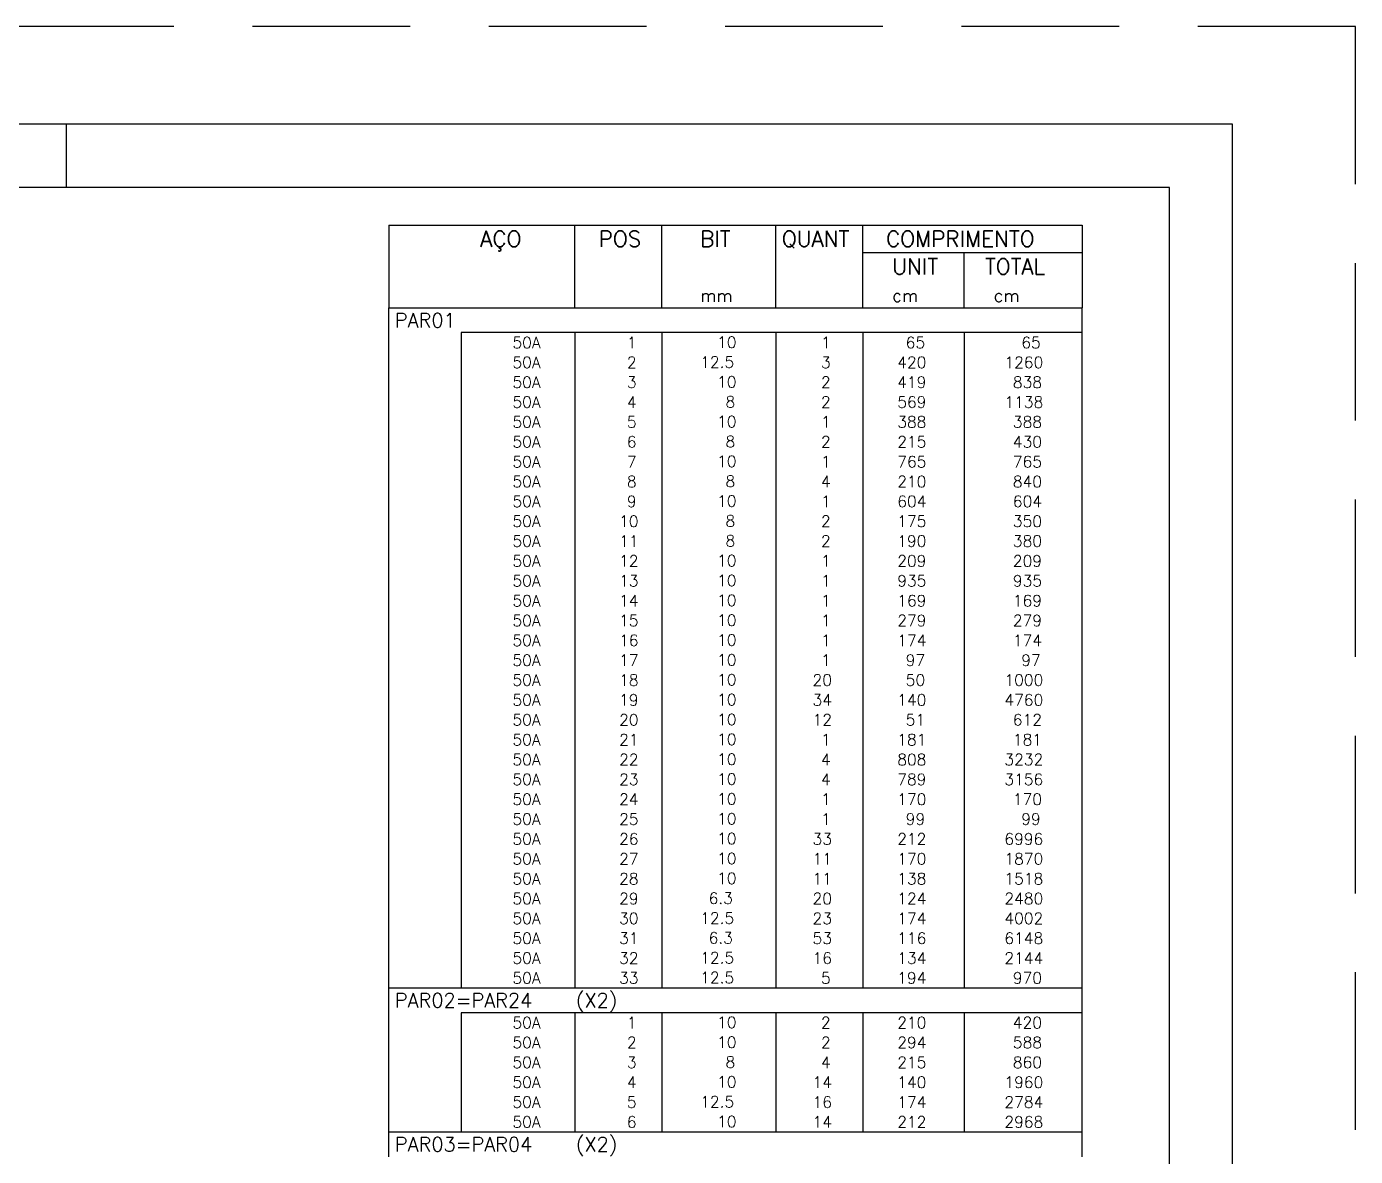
# Model space of a CAD drawing. Extents: x -1 to 122, y -1 to 61.
# Drawn here: x 100.65 to 121.74, y 43.13 to 61.05 of the extents above; entities that cross this region are included whole.
import ezdxf

# ---------------------------------------------------------------- set-up
doc = ezdxf.new("R2010")
doc.units = 0
doc.header["$MEASUREMENT"] = 0
doc.linetypes.add('HIDDEN', pattern=[0.375, 0.25, -0.125])
doc.layers.get('0').update_dxf_attribs({"linetype": 'CONTINUOUS'})
doc.layers.get('Defpoints').update_dxf_attribs({"linetype": 'CONTINUOUS'})
doc.layers.add('ARQ_FOLHA', color=7, linetype='CONTINUOUS')
doc.layers.add('PENA_02', color=2, linetype='CONTINUOUS')
doc.styles.get("Standard").update_dxf_attribs({"font": 'ROMANS.SHX'})

# ---------------------------------------------------------------- blocks, each defined once
blk = doc.blocks.new('FOLHA A1+1 - 1102 X 594')
at = {"layer": 'ARQ_FOLHA', "color": 1}
blk.add_line((-185, 584), (-185, 594), dxfattribs=at)
for points in [[(-1189, 0), (0, 0), (0, 594), (-1189, 594)], [(-1164, 10), (-10, 10), (-10, 584), (-1164, 584)]]:
    blk.add_lwpolyline(points, close=True, dxfattribs=at)
at = {"layer": 'Defpoints', "color": 8, "linetype": 'HIDDEN', "ltscale": 100}
blk.add_lwpolyline([(-1208.5, 609.5), (-1208.5, -15.5), (19.5, -15.5), (19.5, 609.5)], close=True, dxfattribs=at)

msp = doc.modelspace()

# ---------------------------------------------------------------- linework, layer by layer
at = {"layer": 'PENA_02', "linetype": 'Continuous'}
for p, q in [((106.4, 57.901), (106.4, 56.589)), ((106.4, 57.901), (117.4, 57.901)), ((109.35, 56.589), (109.35, 57.901)), ((110.73, 56.589), (110.73, 57.901)), ((112.54, 56.589), (112.54, 57.901)), ((113.92, 56.589), (113.92, 57.901)), ((117.4, 57.901), (117.4, 56.589)), ((113.92, 57.464), (117.4, 57.464)), ((115.53, 56.589), (115.53, 57.464)), ((106.4, 56.589), (117.4, 56.589)), ((106.4, 56.195), (106.4, 56.589)), ((106.4, 56.589), (117.4, 56.589)), ((117.4, 56.195), (117.4, 56.589)), ((106.4, 55.88), (106.4, 56.195)), ((117.4, 56.195), (107.55, 56.195)), ((107.55, 56.195), (107.55, 55.88)), ((109.35, 56.195), (109.35, 55.88)), ((110.73, 56.195), (110.73, 55.88)), ((112.54, 56.195), (112.54, 55.88)), ((113.92, 56.195), (113.92, 55.88)), ((115.53, 56.195), (115.53, 55.88)), ((117.4, 55.88), (117.4, 56.195)), ((106.4, 55.565), (106.4, 55.88)), ((107.55, 55.88), (107.55, 55.565)), ((109.35, 55.88), (109.35, 55.565)), ((110.73, 55.88), (110.73, 55.565)), ((112.54, 55.88), (112.54, 55.565)), ((113.92, 55.88), (113.92, 55.565)), ((115.53, 55.88), (115.53, 55.565)), ((117.4, 55.565), (117.4, 55.88)), ((106.4, 55.25), (106.4, 55.565)), ((107.55, 55.565), (107.55, 55.25)), ((109.35, 55.565), (109.35, 55.25)), ((110.73, 55.565), (110.73, 55.25)), ((112.54, 55.565), (112.54, 55.25)), ((113.92, 55.565), (113.92, 55.25)), ((115.53, 55.565), (115.53, 55.25)), ((117.4, 55.25), (117.4, 55.565)), ((106.4, 54.935), (106.4, 55.25)), ((107.55, 55.25), (107.55, 54.935)), ((109.35, 55.25), (109.35, 54.935)), ((110.73, 55.25), (110.73, 54.935)), ((112.54, 55.25), (112.54, 54.935)), ((113.92, 55.25), (113.92, 54.935)), ((115.53, 55.25), (115.53, 54.935)), ((117.4, 54.935), (117.4, 55.25)), ((106.4, 54.62), (106.4, 54.935)), ((107.55, 54.935), (107.55, 54.62)), ((109.35, 54.935), (109.35, 54.62)), ((110.73, 54.935), (110.73, 54.62)), ((112.54, 54.935), (112.54, 54.62)), ((113.92, 54.935), (113.92, 54.62)), ((115.53, 54.935), (115.53, 54.62)), ((117.4, 54.62), (117.4, 54.935)), ((106.4, 54.305), (106.4, 54.62)), ((107.55, 54.62), (107.55, 54.305)), ((109.35, 54.62), (109.35, 54.305)), ((110.73, 54.62), (110.73, 54.305)), ((112.54, 54.62), (112.54, 54.305)), ((113.92, 54.62), (113.92, 54.305)), ((115.53, 54.62), (115.53, 54.305)), ((117.4, 54.305), (117.4, 54.62)), ((106.4, 53.99), (106.4, 54.305)), ((107.55, 54.305), (107.55, 53.99)), ((109.35, 54.305), (109.35, 53.99)), ((110.73, 54.305), (110.73, 53.99)), ((112.54, 54.305), (112.54, 53.99)), ((113.92, 54.305), (113.92, 53.99)), ((115.53, 54.305), (115.53, 53.99)), ((117.4, 53.99), (117.4, 54.305)), ((106.4, 53.675), (106.4, 53.99)), ((107.55, 53.99), (107.55, 53.675)), ((109.35, 53.99), (109.35, 53.675)), ((110.73, 53.99), (110.73, 53.675)), ((112.54, 53.99), (112.54, 53.675)), ((113.92, 53.99), (113.92, 53.675)), ((115.53, 53.99), (115.53, 53.675)), ((117.4, 53.675), (117.4, 53.99)), ((106.4, 53.36), (106.4, 53.675)), ((107.55, 53.675), (107.55, 53.36)), ((109.35, 53.675), (109.35, 53.36)), ((110.73, 53.675), (110.73, 53.36)), ((112.54, 53.675), (112.54, 53.36)), ((113.92, 53.675), (113.92, 53.36)), ((115.53, 53.675), (115.53, 53.36)), ((117.4, 53.36), (117.4, 53.675)), ((106.4, 53.045), (106.4, 53.36)), ((107.55, 53.36), (107.55, 53.045)), ((109.35, 53.36), (109.35, 53.045)), ((110.73, 53.36), (110.73, 53.045)), ((112.54, 53.36), (112.54, 53.045)), ((113.92, 53.36), (113.92, 53.045)), ((115.53, 53.36), (115.53, 53.045)), ((117.4, 53.045), (117.4, 53.36)), ((106.4, 52.73), (106.4, 53.045)), ((107.55, 53.045), (107.55, 52.73)), ((109.35, 53.045), (109.35, 52.73)), ((110.73, 53.045), (110.73, 52.73)), ((112.54, 53.045), (112.54, 52.73)), ((113.92, 53.045), (113.92, 52.73)), ((115.53, 53.045), (115.53, 52.73)), ((117.4, 52.73), (117.4, 53.045)), ((106.4, 52.415), (106.4, 52.73)), ((107.55, 52.73), (107.55, 52.415)), ((109.35, 52.73), (109.35, 52.415)), ((110.73, 52.73), (110.73, 52.415)), ((112.54, 52.73), (112.54, 52.415)), ((113.92, 52.73), (113.92, 52.415)), ((115.53, 52.73), (115.53, 52.415)), ((117.4, 52.415), (117.4, 52.73)), ((106.4, 52.1), (106.4, 52.415)), ((107.55, 52.415), (107.55, 52.1)), ((109.35, 52.415), (109.35, 52.1)), ((110.73, 52.415), (110.73, 52.1)), ((112.54, 52.415), (112.54, 52.1)), ((113.92, 52.415), (113.92, 52.1)), ((115.53, 52.415), (115.53, 52.1)), ((117.4, 52.1), (117.4, 52.415)), ((106.4, 51.785), (106.4, 52.1)), ((107.55, 52.1), (107.55, 51.785)), ((109.35, 52.1), (109.35, 51.785)), ((110.73, 52.1), (110.73, 51.785)), ((112.54, 52.1), (112.54, 51.785)), ((113.92, 52.1), (113.92, 51.785)), ((115.53, 52.1), (115.53, 51.785)), ((117.4, 51.785), (117.4, 52.1)), ((106.4, 51.47), (106.4, 51.785)), ((107.55, 51.785), (107.55, 51.47)), ((109.35, 51.785), (109.35, 51.47)), ((110.73, 51.785), (110.73, 51.47)), ((112.54, 51.785), (112.54, 51.47)), ((113.92, 51.785), (113.92, 51.47)), ((115.53, 51.785), (115.53, 51.47)), ((117.4, 51.47), (117.4, 51.785)), ((106.4, 51.155), (106.4, 51.47)), ((107.55, 51.47), (107.55, 51.155)), ((109.35, 51.47), (109.35, 51.155)), ((110.73, 51.47), (110.73, 51.155)), ((112.54, 51.47), (112.54, 51.155)), ((113.92, 51.47), (113.92, 51.155)), ((115.53, 51.47), (115.53, 51.155)), ((117.4, 51.155), (117.4, 51.47)), ((106.4, 50.84), (106.4, 51.155)), ((107.55, 51.155), (107.55, 50.84)), ((109.35, 51.155), (109.35, 50.84)), ((110.73, 51.155), (110.73, 50.84)), ((112.54, 51.155), (112.54, 50.84)), ((113.92, 51.155), (113.92, 50.84)), ((115.53, 51.155), (115.53, 50.84)), ((117.4, 50.84), (117.4, 51.155)), ((106.4, 50.525), (106.4, 50.84)), ((107.55, 50.84), (107.55, 50.525)), ((109.35, 50.84), (109.35, 50.525)), ((110.73, 50.84), (110.73, 50.525)), ((112.54, 50.84), (112.54, 50.525)), ((113.92, 50.84), (113.92, 50.525)), ((115.53, 50.84), (115.53, 50.525)), ((117.4, 50.525), (117.4, 50.84)), ((106.4, 50.21), (106.4, 50.525)), ((107.55, 50.525), (107.55, 50.21)), ((109.35, 50.525), (109.35, 50.21)), ((110.73, 50.525), (110.73, 50.21)), ((112.54, 50.525), (112.54, 50.21)), ((113.92, 50.525), (113.92, 50.21)), ((115.53, 50.525), (115.53, 50.21)), ((117.4, 50.21), (117.4, 50.525)), ((106.4, 49.895), (106.4, 50.21)), ((107.55, 50.21), (107.55, 49.895)), ((109.35, 50.21), (109.35, 49.895)), ((110.73, 50.21), (110.73, 49.895)), ((112.54, 50.21), (112.54, 49.895)), ((113.92, 50.21), (113.92, 49.895)), ((115.53, 50.21), (115.53, 49.895)), ((117.4, 49.895), (117.4, 50.21)), ((106.4, 49.58), (106.4, 49.895)), ((107.55, 49.895), (107.55, 49.58)), ((109.35, 49.895), (109.35, 49.58)), ((110.73, 49.895), (110.73, 49.58)), ((112.54, 49.895), (112.54, 49.58)), ((113.92, 49.895), (113.92, 49.58)), ((115.53, 49.895), (115.53, 49.58)), ((117.4, 49.58), (117.4, 49.895)), ((106.4, 49.265), (106.4, 49.58)), ((107.55, 49.58), (107.55, 49.265)), ((109.35, 49.58), (109.35, 49.265)), ((110.73, 49.58), (110.73, 49.265)), ((112.54, 49.58), (112.54, 49.265)), ((113.92, 49.58), (113.92, 49.265)), ((115.53, 49.58), (115.53, 49.265)), ((117.4, 49.265), (117.4, 49.58)), ((106.4, 48.95), (106.4, 49.265)), ((107.55, 49.265), (107.55, 48.95)), ((109.35, 49.265), (109.35, 48.95)), ((110.73, 49.265), (110.73, 48.95)), ((112.54, 49.265), (112.54, 48.95)), ((113.92, 49.265), (113.92, 48.95)), ((115.53, 49.265), (115.53, 48.95)), ((117.4, 48.95), (117.4, 49.265)), ((106.4, 48.635), (106.4, 48.95)), ((107.55, 48.95), (107.55, 48.635)), ((109.35, 48.95), (109.35, 48.635)), ((110.73, 48.95), (110.73, 48.635)), ((112.54, 48.95), (112.54, 48.635)), ((113.92, 48.95), (113.92, 48.635)), ((115.53, 48.95), (115.53, 48.635)), ((117.4, 48.635), (117.4, 48.95)), ((106.4, 48.32), (106.4, 48.635)), ((107.55, 48.635), (107.55, 48.32)), ((109.35, 48.635), (109.35, 48.32)), ((110.73, 48.635), (110.73, 48.32)), ((112.54, 48.635), (112.54, 48.32)), ((113.92, 48.635), (113.92, 48.32)), ((115.53, 48.635), (115.53, 48.32)), ((117.4, 48.32), (117.4, 48.635)), ((106.4, 48.005), (106.4, 48.32)), ((107.55, 48.32), (107.55, 48.005)), ((109.35, 48.32), (109.35, 48.005)), ((110.73, 48.32), (110.73, 48.005)), ((112.54, 48.32), (112.54, 48.005)), ((113.92, 48.32), (113.92, 48.005)), ((115.53, 48.32), (115.53, 48.005)), ((117.4, 48.005), (117.4, 48.32)), ((106.4, 47.69), (106.4, 48.005)), ((107.55, 48.005), (107.55, 47.69)), ((109.35, 48.005), (109.35, 47.69)), ((110.73, 48.005), (110.73, 47.69)), ((112.54, 48.005), (112.54, 47.69)), ((113.92, 48.005), (113.92, 47.69)), ((115.53, 48.005), (115.53, 47.69)), ((117.4, 47.69), (117.4, 48.005)), ((106.4, 47.375), (106.4, 47.69)), ((107.55, 47.69), (107.55, 47.375)), ((109.35, 47.69), (109.35, 47.375)), ((110.73, 47.69), (110.73, 47.375)), ((112.54, 47.69), (112.54, 47.375)), ((113.92, 47.69), (113.92, 47.375)), ((115.53, 47.69), (115.53, 47.375)), ((117.4, 47.375), (117.4, 47.69)), ((106.4, 47.06), (106.4, 47.375)), ((107.55, 47.375), (107.55, 47.06)), ((109.35, 47.375), (109.35, 47.06)), ((110.73, 47.375), (110.73, 47.06)), ((112.54, 47.375), (112.54, 47.06)), ((113.92, 47.375), (113.92, 47.06)), ((115.53, 47.375), (115.53, 47.06)), ((117.4, 47.06), (117.4, 47.375)), ((106.4, 46.745), (106.4, 47.06)), ((107.55, 47.06), (107.55, 46.745)), ((109.35, 47.06), (109.35, 46.745)), ((110.73, 47.06), (110.73, 46.745)), ((112.54, 47.06), (112.54, 46.745)), ((113.92, 47.06), (113.92, 46.745)), ((115.53, 47.06), (115.53, 46.745)), ((117.4, 46.745), (117.4, 47.06)), ((106.4, 46.43), (106.4, 46.745)), ((107.55, 46.745), (107.55, 46.43)), ((109.35, 46.745), (109.35, 46.43)), ((110.73, 46.745), (110.73, 46.43)), ((112.54, 46.745), (112.54, 46.43)), ((113.92, 46.745), (113.92, 46.43)), ((115.53, 46.745), (115.53, 46.43)), ((117.4, 46.43), (117.4, 46.745)), ((106.4, 46.115), (106.4, 46.43)), ((107.55, 46.43), (107.55, 46.115)), ((109.35, 46.43), (109.35, 46.115)), ((110.73, 46.43), (110.73, 46.115)), ((112.54, 46.43), (112.54, 46.115)), ((113.92, 46.43), (113.92, 46.115)), ((115.53, 46.43), (115.53, 46.115)), ((117.4, 46.115), (117.4, 46.43)), ((106.4, 45.8), (106.4, 46.115)), ((107.55, 46.115), (107.55, 45.8)), ((109.35, 46.115), (109.35, 45.8)), ((110.73, 46.115), (110.73, 45.8)), ((112.54, 46.115), (112.54, 45.8)), ((113.92, 46.115), (113.92, 45.8)), ((115.53, 46.115), (115.53, 45.8)), ((117.4, 45.8), (117.4, 46.115)), ((106.4, 45.406), (106.4, 45.8)), ((106.4, 45.8), (117.4, 45.8)), ((117.4, 45.406), (117.4, 45.8)), ((106.4, 45.091), (106.4, 45.406)), ((117.4, 45.406), (107.55, 45.406)), ((107.55, 45.406), (107.55, 45.091)), ((109.35, 45.406), (109.35, 45.091)), ((110.73, 45.406), (110.73, 45.091)), ((112.54, 45.406), (112.54, 45.091)), ((113.92, 45.406), (113.92, 45.091)), ((115.53, 45.406), (115.53, 45.091)), ((117.4, 45.091), (117.4, 45.406)), ((106.4, 44.776), (106.4, 45.091)), ((107.55, 45.091), (107.55, 44.776)), ((109.35, 45.091), (109.35, 44.776)), ((110.73, 45.091), (110.73, 44.776)), ((112.54, 45.091), (112.54, 44.776)), ((113.92, 45.091), (113.92, 44.776)), ((115.53, 45.091), (115.53, 44.776)), ((117.4, 44.776), (117.4, 45.091)), ((106.4, 44.461), (106.4, 44.776)), ((107.55, 44.776), (107.55, 44.461)), ((109.35, 44.776), (109.35, 44.461)), ((110.73, 44.776), (110.73, 44.461)), ((112.54, 44.776), (112.54, 44.461)), ((113.92, 44.776), (113.92, 44.461)), ((115.53, 44.776), (115.53, 44.461)), ((117.4, 44.461), (117.4, 44.776)), ((106.4, 44.146), (106.4, 44.461)), ((107.55, 44.461), (107.55, 44.146)), ((109.35, 44.461), (109.35, 44.146)), ((110.73, 44.461), (110.73, 44.146)), ((112.54, 44.461), (112.54, 44.146)), ((113.92, 44.461), (113.92, 44.146)), ((115.53, 44.461), (115.53, 44.146)), ((117.4, 44.146), (117.4, 44.461)), ((106.4, 43.831), (106.4, 44.146)), ((107.55, 44.146), (107.55, 43.831)), ((109.35, 44.146), (109.35, 43.831)), ((110.73, 44.146), (110.73, 43.831)), ((112.54, 44.146), (112.54, 43.831)), ((113.92, 44.146), (113.92, 43.831)), ((115.53, 44.146), (115.53, 43.831)), ((117.4, 43.831), (117.4, 44.146)), ((106.4, 43.516), (106.4, 43.831)), ((107.55, 43.831), (107.55, 43.516)), ((109.35, 43.831), (109.35, 43.516)), ((110.73, 43.831), (110.73, 43.516)), ((112.54, 43.831), (112.54, 43.516)), ((113.92, 43.831), (113.92, 43.516)), ((115.53, 43.831), (115.53, 43.516)), ((117.4, 43.516), (117.4, 43.831)), ((106.4, 43.123), (106.4, 43.516)), ((106.4, 43.516), (117.4, 43.516)), ((117.4, 43.123), (117.4, 43.516))]:
    msp.add_line(p, q, dxfattribs=at)

# ---------------------------------------------------------------- block references
at = {"xscale": 0.09999999999999938, "yscale": 0.09999999999999938, "zscale": 0.09999999999999938}
msp.add_blockref('FOLHA A1+1 - 1102 X 594', (119.786, 0.1), dxfattribs=at)

# ---------------------------------------------------------------- texts
at = {"layer": 'PENA_02', "linetype": 'Continuous'}
for s, height, p in [('AÇO', 0.25, (107.85, 57.558)), ('POS', 0.25, (109.73, 57.558)), ('BIT', 0.25, (111.34, 57.558)), ('QUANT', 0.25, (112.636, 57.558)), ('COMPRIMENTO', 0.25, (114.289, 57.558)), ('UNIT', 0.25, (114.387, 57.12)), ('TOTAL', 0.25, (115.859, 57.12)), ('mm', 0.2, (111.34, 56.683)), ('cm', 0.2, (114.387, 56.683)), ('cm', 0.2, (115.997, 56.683)), ('PAR01', 0.225, (106.496, 56.279)), ('     50A', 0.18, (107.69, 55.948)), ('  1', 0.18, (109.93, 55.948)), ('     10', 0.18, (110.937, 55.953)), ('    1', 0.18, (112.72, 55.948)), ('     65', 0.18, (113.93, 55.948)), ('     65', 0.18, (115.764, 55.948)), ('     50A', 0.18, (107.69, 55.633)), ('  2', 0.18, (109.93, 55.633)), ('   12.5', 0.18, (110.937, 55.638)), ('    3', 0.18, (112.72, 55.633)), ('    420', 0.18, (113.93, 55.633)), ('   1260', 0.18, (115.764, 55.633)), ('     50A', 0.18, (107.69, 55.318)), ('  3', 0.18, (109.93, 55.318)), ('     10', 0.18, (110.937, 55.323)), ('    2', 0.18, (112.72, 55.318)), ('    419', 0.18, (113.93, 55.318)), ('    838', 0.18, (115.764, 55.318)), ('     50A', 0.18, (107.69, 55.003)), ('  4', 0.18, (109.93, 55.003)), ('      8', 0.18, (110.937, 55.008)), ('    2', 0.18, (112.72, 55.003)), ('    569', 0.18, (113.93, 55.003)), ('   1138', 0.18, (115.764, 55.003)), ('     50A', 0.18, (107.69, 54.688)), ('  5', 0.18, (109.93, 54.688)), ('     10', 0.18, (110.937, 54.693)), ('    1', 0.18, (112.72, 54.688)), ('    388', 0.18, (113.93, 54.688)), ('    388', 0.18, (115.764, 54.688)), ('     50A', 0.18, (107.69, 54.373)), ('  6', 0.18, (109.93, 54.373)), ('      8', 0.18, (110.937, 54.378)), ('    2', 0.18, (112.72, 54.373)), ('    215', 0.18, (113.93, 54.373)), ('    430', 0.18, (115.764, 54.373)), ('     50A', 0.18, (107.69, 54.058)), ('  7', 0.18, (109.93, 54.058)), ('     10', 0.18, (110.937, 54.063)), ('    1', 0.18, (112.72, 54.058)), ('    765', 0.18, (113.93, 54.058)), ('    765', 0.18, (115.764, 54.058)), ('     50A', 0.18, (107.69, 53.743)), ('  8', 0.18, (109.93, 53.743)), ('      8', 0.18, (110.937, 53.748)), ('    4', 0.18, (112.72, 53.743)), ('    210', 0.18, (113.93, 53.743)), ('    840', 0.18, (115.764, 53.743)), ('     50A', 0.18, (107.69, 53.428)), ('  9', 0.18, (109.93, 53.428)), ('     10', 0.18, (110.937, 53.433)), ('    1', 0.18, (112.72, 53.428)), ('    604', 0.18, (113.93, 53.428)), ('    604', 0.18, (115.764, 53.428)), ('     50A', 0.18, (107.69, 53.113)), (' 10', 0.18, (109.93, 53.113)), ('      8', 0.18, (110.937, 53.118)), ('    2', 0.18, (112.72, 53.113)), ('    175', 0.18, (113.93, 53.113)), ('    350', 0.18, (115.764, 53.113)), ('     50A', 0.18, (107.69, 52.798)), (' 11', 0.18, (109.93, 52.798)), ('      8', 0.18, (110.937, 52.803)), ('    2', 0.18, (112.72, 52.798)), ('    190', 0.18, (113.93, 52.798)), ('    380', 0.18, (115.764, 52.798)), ('     50A', 0.18, (107.69, 52.483)), (' 12', 0.18, (109.93, 52.483)), ('     10', 0.18, (110.937, 52.488)), ('    1', 0.18, (112.72, 52.483)), ('    209', 0.18, (113.93, 52.483)), ('    209', 0.18, (115.764, 52.483)), ('     50A', 0.18, (107.69, 52.168)), (' 13', 0.18, (109.93, 52.168)), ('     10', 0.18, (110.937, 52.173)), ('    1', 0.18, (112.72, 52.168)), ('    935', 0.18, (113.93, 52.168)), ('    935', 0.18, (115.764, 52.168)), ('     50A', 0.18, (107.69, 51.853)), (' 14', 0.18, (109.93, 51.853)), ('     10', 0.18, (110.937, 51.858)), ('    1', 0.18, (112.72, 51.853)), ('    169', 0.18, (113.93, 51.853)), ('    169', 0.18, (115.764, 51.853)), ('     50A', 0.18, (107.69, 51.538)), (' 15', 0.18, (109.93, 51.538)), ('     10', 0.18, (110.937, 51.543)), ('    1', 0.18, (112.72, 51.538)), ('    279', 0.18, (113.93, 51.538)), ('    279', 0.18, (115.764, 51.538)), ('     50A', 0.18, (107.69, 51.223)), (' 16', 0.18, (109.93, 51.223)), ('     10', 0.18, (110.937, 51.228)), ('    1', 0.18, (112.72, 51.223)), ('    174', 0.18, (113.93, 51.223)), ('    174', 0.18, (115.764, 51.223)), ('     50A', 0.18, (107.69, 50.908)), (' 17', 0.18, (109.93, 50.908)), ('     10', 0.18, (110.937, 50.913)), ('    1', 0.18, (112.72, 50.908)), ('     97', 0.18, (113.93, 50.908)), ('     97', 0.18, (115.764, 50.908)), ('     50A', 0.18, (107.69, 50.593)), (' 18', 0.18, (109.93, 50.593)), ('     10', 0.18, (110.937, 50.598)), ('   20', 0.18, (112.72, 50.593)), ('     50', 0.18, (113.93, 50.593)), ('   1000', 0.18, (115.764, 50.593)), ('     50A', 0.18, (107.69, 50.278)), (' 19', 0.18, (109.93, 50.278)), ('     10', 0.18, (110.937, 50.283)), ('   34', 0.18, (112.72, 50.278)), ('    140', 0.18, (113.93, 50.278)), ('   4760', 0.18, (115.764, 50.278)), ('     50A', 0.18, (107.69, 49.963)), (' 20', 0.18, (109.93, 49.963)), ('     10', 0.18, (110.937, 49.968)), ('   12', 0.18, (112.72, 49.963)), ('     51', 0.18, (113.93, 49.963)), ('    612', 0.18, (115.764, 49.963)), ('     50A', 0.18, (107.69, 49.648)), (' 21', 0.18, (109.93, 49.648)), ('     10', 0.18, (110.937, 49.653)), ('    1', 0.18, (112.72, 49.648)), ('    181', 0.18, (113.93, 49.648)), ('    181', 0.18, (115.764, 49.648)), ('     50A', 0.18, (107.69, 49.333)), (' 22', 0.18, (109.93, 49.333)), ('     10', 0.18, (110.937, 49.338)), ('    4', 0.18, (112.72, 49.333)), ('    808', 0.18, (113.93, 49.333)), ('   3232', 0.18, (115.764, 49.333)), ('     50A', 0.18, (107.69, 49.018)), (' 23', 0.18, (109.93, 49.018)), ('     10', 0.18, (110.937, 49.023)), ('    4', 0.18, (112.72, 49.018)), ('    789', 0.18, (113.93, 49.018)), ('   3156', 0.18, (115.764, 49.018)), ('     50A', 0.18, (107.69, 48.703)), (' 24', 0.18, (109.93, 48.703)), ('     10', 0.18, (110.937, 48.708)), ('    1', 0.18, (112.72, 48.703)), ('    170', 0.18, (113.93, 48.703)), ('    170', 0.18, (115.764, 48.703)), ('     50A', 0.18, (107.69, 48.388)), (' 25', 0.18, (109.93, 48.388)), ('     10', 0.18, (110.937, 48.393)), ('    1', 0.18, (112.72, 48.388)), ('     99', 0.18, (113.93, 48.388)), ('     99', 0.18, (115.764, 48.388)), ('     50A', 0.18, (107.69, 48.073)), (' 26', 0.18, (109.93, 48.073)), ('     10', 0.18, (110.937, 48.078)), ('   33', 0.18, (112.72, 48.073)), ('    212', 0.18, (113.93, 48.073)), ('   6996', 0.18, (115.764, 48.073)), ('     50A', 0.18, (107.69, 47.758)), (' 27', 0.18, (109.93, 47.758)), ('     10', 0.18, (110.937, 47.763)), ('   11', 0.18, (112.72, 47.758)), ('    170', 0.18, (113.93, 47.758)), ('   1870', 0.18, (115.764, 47.758)), ('     50A', 0.18, (107.69, 47.443)), (' 28', 0.18, (109.93, 47.443)), ('     10', 0.18, (110.937, 47.448)), ('   11', 0.18, (112.72, 47.443)), ('    138', 0.18, (113.93, 47.443)), ('   1518', 0.18, (115.764, 47.443)), ('     50A', 0.18, (107.69, 47.128)), (' 29', 0.18, (109.93, 47.128)), ('    6.3', 0.18, (110.937, 47.133)), ('   20', 0.18, (112.72, 47.128)), ('    124', 0.18, (113.93, 47.128)), ('   2480', 0.18, (115.764, 47.128)), ('     50A', 0.18, (107.69, 46.813)), (' 30', 0.18, (109.93, 46.813)), ('   12.5', 0.18, (110.937, 46.818)), ('   23', 0.18, (112.72, 46.813)), ('    174', 0.18, (113.93, 46.813)), ('   4002', 0.18, (115.764, 46.813)), ('     50A', 0.18, (107.69, 46.498)), (' 31', 0.18, (109.93, 46.498)), ('    6.3', 0.18, (110.937, 46.503)), ('   53', 0.18, (112.72, 46.498)), ('    116', 0.18, (113.93, 46.498)), ('   6148', 0.18, (115.764, 46.498)), ('     50A', 0.18, (107.69, 46.183)), (' 32', 0.18, (109.93, 46.183)), ('   12.5', 0.18, (110.937, 46.188)), ('   16', 0.18, (112.72, 46.183)), ('    134', 0.18, (113.93, 46.183)), ('   2144', 0.18, (115.764, 46.183)), ('     50A', 0.18, (107.69, 45.868)), (' 33', 0.18, (109.93, 45.868)), ('   12.5', 0.18, (110.937, 45.873)), ('    5', 0.18, (112.72, 45.868)), ('    194', 0.18, (113.93, 45.868)), ('    970', 0.18, (115.764, 45.868)), ('PAR02=PAR24   (X2)', 0.225, (106.496, 45.491)), ('     50A', 0.18, (107.69, 45.159)), ('  1', 0.18, (109.93, 45.159)), ('     10', 0.18, (110.937, 45.164)), ('    2', 0.18, (112.72, 45.159)), ('    210', 0.18, (113.93, 45.159)), ('    420', 0.18, (115.764, 45.159)), ('     50A', 0.18, (107.69, 44.844)), ('  2', 0.18, (109.93, 44.844)), ('     10', 0.18, (110.937, 44.849)), ('    2', 0.18, (112.72, 44.844)), ('    294', 0.18, (113.93, 44.844)), ('    588', 0.18, (115.764, 44.844)), ('     50A', 0.18, (107.69, 44.529)), ('  3', 0.18, (109.93, 44.529)), ('      8', 0.18, (110.937, 44.534)), ('    4', 0.18, (112.72, 44.529)), ('    215', 0.18, (113.93, 44.529)), ('    860', 0.18, (115.764, 44.529)), ('     50A', 0.18, (107.69, 44.214)), ('  4', 0.18, (109.93, 44.214)), ('     10', 0.18, (110.937, 44.219)), ('   14', 0.18, (112.72, 44.214)), ('    140', 0.18, (113.93, 44.214)), ('   1960', 0.18, (115.764, 44.214)), ('     50A', 0.18, (107.69, 43.899)), ('  5', 0.18, (109.93, 43.899)), ('   12.5', 0.18, (110.937, 43.904)), ('   16', 0.18, (112.72, 43.899)), ('    174', 0.18, (113.93, 43.899)), ('   2784', 0.18, (115.764, 43.899)), ('     50A', 0.18, (107.69, 43.584)), ('  6', 0.18, (109.93, 43.584)), ('     10', 0.18, (110.937, 43.589)), ('   14', 0.18, (112.72, 43.584)), ('    212', 0.18, (113.93, 43.584)), ('   2968', 0.18, (115.764, 43.584)), ('PAR03=PAR04   (X2)', 0.225, (106.496, 43.207))]:
    msp.add_text(s, height=height, dxfattribs=at).set_placement(p)

doc.saveas('drawing.dxf')
